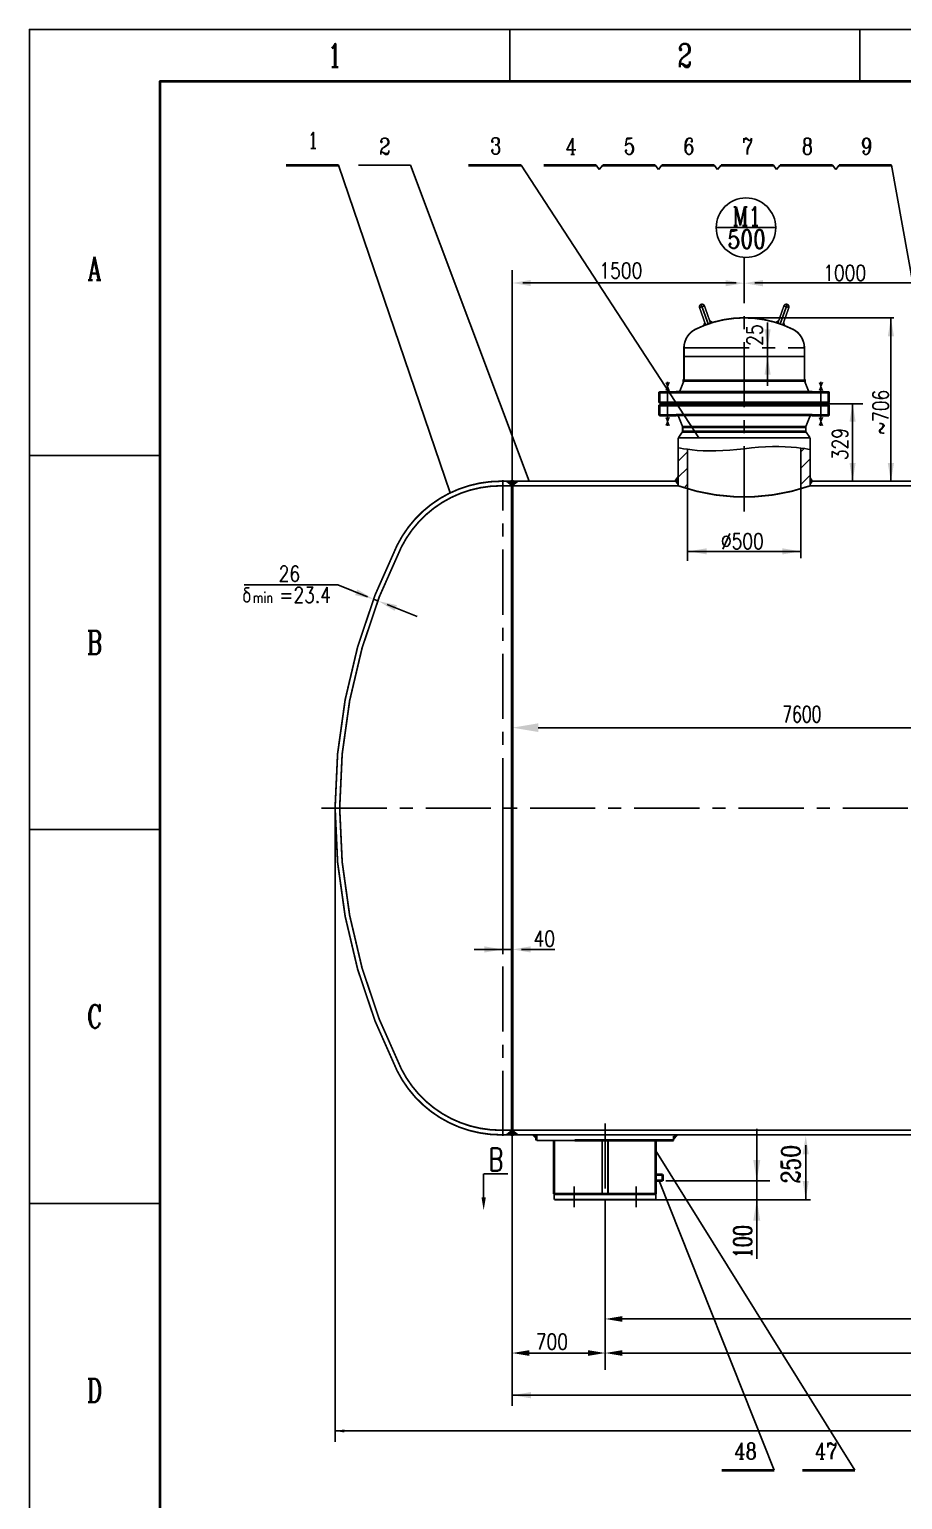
# Model space of a CAD drawing. Header units: millimetres. Extents: x 0 to 841, y 645 to 1239.
# Drawn here: x 0 to 167.5, y 956.9 to 1239 of the extents above; entities that cross this region are included whole.
import ezdxf
from ezdxf.enums import TextEntityAlignment as Align

# ---------------------------------------------------------------- set-up
doc = ezdxf.new("R2010")
doc.units = ezdxf.units.MM
doc.header["$LTSCALE"] = 10
doc.linetypes.add('CENTER', pattern=[2, 1.25, -0.25, 0.25, -0.25])
doc.linetypes.add('DASHDOT-M', pattern=[25, 20, -2, 1, -2])
for name, color, linetype in [('CEN', 1, 'CENTER'), ('DIM', 4, 'Continuous'), ('HAT', 3, 'Continuous'), ('THN', 2, 'Continuous'), ('TXT', 4, 'Continuous')]:
    doc.layers.add(name, color=color, linetype=linetype)
doc.layers.add('THK', color=7, linetype='Continuous', lineweight=40)
doc.styles.add('HZ', font='romans.shx', dxfattribs={"width": 3, "height": 6, "bigfont": 'hztxtc.shx'})
doc.styles.add('HZFS', font='complex.shx', dxfattribs={"width": 0.7, "bigfont": 'HZTXTC.SHX'})
doc.styles.get("Standard").update_dxf_attribs({"font": 'complex.shx', "width": 0.7, "bigfont": 'HZTXTC.SHX'})
doc.dimstyles.new('TYDIMSTYLE$0', dxfattribs={"dimtxt": 3.125, "dimasz": 5, "dimexe": 2.5, "dimexo": 0.625, "dimgap": 1, "dimtad": 1, "dimdec": 4, "dimdsep": 46, "dimtxsty": 'standard', "dimcen": 0, "dimclrd": 256, "dimclre": 256, "dimclrt": 256, "dimadec": 0, "dimazin": 0, "dimtfac": 0.707, "dimtdec": 4, "dimtmove": 0, "dimatfit": 3, "dimfxl": 0, "dimarcsym": 0})

# ---------------------------------------------------------------- blocks, each defined once
blk = doc.blocks.new('*X2')
at = {"color": 0, "linetype": 'Continuous'}
for p, q in [((-1093.84, 297.75), (-1092.23, 299.35)), ((-1072.45, 299.34), (-1071.86, 299.93)), ((-1072.45, 296.51), (-1070.84, 298.11)), ((-1093.84, 294.92), (-1092.23, 296.52)), ((-1072.45, 293.68), (-1070.84, 295.29)), ((-1092.84, 293.09), (-1092.23, 293.69))]:
    blk.add_line(p, q, dxfattribs=at)
blk = doc.blocks.new('*D14')
at = {"layer": 'DEFPOINTS', "color": 0}
for p in [(92.64, 1105.01), (92.64, 1086.92), (203.77, 1086.92)]:
    blk.add_point(p, dxfattribs=at)
at = {"layer": 'THN', "lineweight": -2}
for p, q in [((92.64, 1087.55), (92.64, 1107.51)), ((203.77, 1087.55), (203.77, 1107.51)), ((198.77, 1105.01), (97.64, 1105.01))]:
    blk.add_line(p, q, dxfattribs=at)
at = {"layer": 'THN'}
for points in [[(97.64, 1105.85), (97.64, 1104.18), (92.64, 1105.01)], [(198.77, 1105.85), (198.77, 1104.18), (203.77, 1105.01)]]:
    blk.add_solid(points, dxfattribs=at)
at = {"layer": 'THN', "insert": (148.2, 1107.58), "char_height": 3.125, "attachment_point": 5}
blk.add_mtext('7600', dxfattribs=at)

msp = doc.modelspace()

# ---------------------------------------------------------------- hatches: boundary and pattern name
at = {"layer": 'THN'}
h = msp.add_hatch(color=256, dxfattribs=at)
h.paths.add_polyline_path([(92.63662, 1151.41311), (92.63662, 1152.29311), (91.53662, 1152.29311)])
h.paths.add_polyline_path([(93.67921, 1152.29311), (92.63662, 1152.29311), (92.63662, 1151.96311), (92.63662, 1151.41311)])
h = msp.add_hatch(color=256, dxfattribs=at)
h.paths.add_polyline_path([(92.63662, 1027.77311), (92.63662, 1026.89311), (91.53662, 1026.89311)])
h.paths.add_polyline_path([(93.67921, 1026.89311), (92.63662, 1026.89311), (92.63662, 1027.22311), (92.63662, 1027.77311)])

# ---------------------------------------------------------------- linework, layer by layer
for p, q in [((108.72947, 1212.91512), (109.34281, 1212.08062)), ((109.34281, 1212.08062), (110.01023, 1212.91512)), ((120.06826, 1212.91512), (120.6816, 1212.08062)), ((120.6816, 1212.08062), (121.34902, 1212.91512)), ((131.40705, 1212.91512), (132.02039, 1212.08062)), ((132.02039, 1212.08062), (132.6878, 1212.91512)), ((142.74583, 1212.91512), (143.35918, 1212.08062)), ((143.35918, 1212.08062), (144.02659, 1212.91512)), ((154.08462, 1212.91512), (154.69797, 1212.08062)), ((154.69797, 1212.08062), (155.36538, 1212.91512)), ((125.50946, 1176.22667), (137.13682, 1176.22667)), ((124.48867, 1160.60787), (149.78497, 1160.60787)), ((109.90523, 1025.87697), (109.90523, 1016.08561)), ((111.00934, 1025.87697), (111.00934, 1016.08561))]:
    msp.add_line(p, q)
at = {"color": 4, "linetype": 'Continuous'}
for p, q in [((174.97226, 1159.74485), (165.42341, 1212.91512)), ((131.77198, 1200.95026), (143.18579, 1200.95026)), ((137.13682, 1183.65167), (165.84821, 1183.65167)), ((125.58682, 1176.22667), (125.58682, 1177.87667)), ((148.68682, 1176.22667), (148.68682, 1177.87667)), ((150.83594, 1167.15713), (159.88175, 1167.15713)), ((92.63662, 1152.29311), (90.43662, 1152.29311)), ((92.63662, 1151.41311), (90.43662, 1151.41311)), ((126.25517, 1150.84459), (126.25517, 1137.03713)), ((148.01847, 1150.84459), (148.01847, 1137.50978)), ((92.63662, 1027.77311), (90.43662, 1027.77311)), ((92.63662, 1026.89311), (90.43662, 1026.89311)), ((120.20954, 1023.81537), (158.37477, 962.56505)), ((120.84232, 1018.03579), (142.9124, 962.56505)), ((120.20954, 1014.45101), (149.8881, 1014.45101))]:
    msp.add_line(p, q, dxfattribs=at)
at = {"color": 1, "linetype": 'ByBlock'}
for p, q in [((139.14683, 1190.32878), (173.41827, 1190.32878)), ((126.31493, 1138.83551), (148.01847, 1138.83551)), ((41.17372, 1132.41146), (59.19118, 1132.41146)), ((64.8476, 1130.14565), (59.19118, 1132.41146)), ((66.01199, 1129.66935), (66.98682, 1129.28873)), ((68.64104, 1128.6261), (74.3825, 1126.32622)), ((58.64662, 1089.59311), (58.64662, 967.98868)), ((90.85462, 1089.59311), (90.85462, 1061.52498)), ((92.63662, 1089.59311), (92.63662, 1061.52498)), ((85.31401, 1062.46361), (92.63662, 1062.46361)), ((89.07262, 1062.46361), (87.29062, 1062.46361)), ((94.41862, 1062.46361), (100.81484, 1062.46361)), ((92.63662, 1026.68851), (92.63662, 974.89071)), ((148.94528, 1024.90651), (148.94528, 1014.45101)), ((92.63662, 976.93747), (523.06788, 976.93747)), ((58.64662, 970.0704), (557.05788, 970.0704))]:
    msp.add_line(p, q, dxfattribs=at)
at = {"color": 1, "linetype": 'DASHDOT-M'}
for p, q in [((128.57466, 1185.59743), (129.51803, 1185.92918)), ((128.88047, 1186.23499), (130.20509, 1182.46834)), ((145.39317, 1186.23499), (144.06855, 1182.46834)), ((145.69898, 1185.59743), (144.75561, 1185.92918)), ((104.52656, 1013.03278), (104.52656, 1016.99676)), ((116.38801, 1013.03278), (116.38801, 1016.99676))]:
    msp.add_line(p, q, dxfattribs=at)
at = {"color": 0, "linetype": 'ByBlock'}
for p, q in [((87.14918, 1019.42517), (87.14918, 1014.03735)), ((110.45728, 983.63817), (110.45728, 1014.45101)), ((110.45728, 981.80493), (110.45728, 991.4359)), ((248.15976, 991.56124), (112.10728, 991.56124)), ((110.45728, 986.40101), (110.45728, 987.77601)), ((110.45728, 986.40101), (110.45728, 987.77601)), ((94.28662, 985.02601), (108.80728, 985.02601)), ((112.10728, 985.02601), (281.86638, 985.02601))]:
    msp.add_line(p, q, dxfattribs=at)
at = {"color": 4, "linetype": 'Continuous'}
for points, const_width in [([(129.51803, 1185.92918, 1), (128.57466, 1185.59743, 1)], 0.3), ([(144.75561, 1185.92918, -1), (145.69898, 1185.59743, -1)], 0.3), ([(146.48097, 1181.44581, 0.236067976), (127.79267, 1181.44581, 0.236067976)], 0.33), ([(127.79267, 1181.44581, 0.284079045), (125.58682, 1177.87667, 0.284079045)], 0.33), ([(148.68682, 1177.87667, 0.284079045), (146.48097, 1181.44581, 0.284079045)], 0.33), ([(90.43662, 1152.29311, 0.284079045), (70.54609, 1140.00009, 0.284079045)], 0.33), ([(90.43662, 1151.41311, 0.284079045), (71.33319, 1139.60654, 0.284079045)], 0.33), ([(124.48867, 1151.41311, 0.169353578), (149.78497, 1151.41311, 0.169353578)], 0.33), ([(70.54609, 1140.00009, 0.236067976), (70.54609, 1039.18614, 0.236067976)], 0.33), ([(71.33319, 1139.60654, 0.236067976), (71.33319, 1039.57968, 0.236067976)], 0.33), ([(70.54609, 1039.18614, 0.284079045), (90.43662, 1026.89311, 0.284079045)], 0.33), ([(71.33319, 1039.57968, 0.284079045), (90.43662, 1027.77311, 0.284079045)], 0.33)]:
    msp.add_lwpolyline(points, format="xyb", dxfattribs=dict(at, const_width=const_width))
for points, const_width in [([(128.57466, 1185.59743), (129.73341, 1182.30246)], 0.3), ([(129.51803, 1185.92918), (130.67677, 1182.63422)], 0.3), ([(144.75561, 1185.92918), (143.59687, 1182.63422)], 0.3), ([(145.69898, 1185.59743), (144.54023, 1182.30246)], 0.3), ([(125.58682, 1171.58985), (125.58682, 1177.87667)], 0.33), ([(148.68682, 1171.58985), (148.68682, 1177.87667)], 0.33), ([(125.58682, 1171.58985), (148.68682, 1171.58985)], 0.33), ([(120.87607, 1169.36235), (153.39757, 1169.36235), (153.39757, 1167.40215), (120.87607, 1167.40215), (120.87607, 1169.36235)], 0.33), ([(120.87607, 1166.9121), (153.39757, 1166.9121), (153.39757, 1164.9519), (120.87607, 1164.9519), (120.87607, 1166.9121)], 0.33), ([(125.33107, 1162.7244), (148.94257, 1162.7244)], 0.33), ([(124.48867, 1160.60787), (149.78497, 1160.60787)], 0.33), ([(125.33107, 1161.8334), (148.94257, 1161.8334)], 0.33), ([(90.43662, 1152.29311), (101.33716, 1152.29311)], 0.33), ([(90.43662, 1151.41311), (103.18592, 1151.41311)], 0.33), ([(92.63662, 1152.29311), (92.63662, 1026.89311)], 0.33), ([(97.28902, 1152.29311), (124.48867, 1152.29311)], 0.33), ([(97.28902, 1151.41311), (124.48867, 1151.41311)], 0.33), ([(149.78497, 1152.29311), (173.37639, 1152.29311)], 0.33), ([(149.78497, 1151.41311), (184.06626, 1151.41311)], 0.33), ([(92.63662, 1027.77311), (90.43662, 1027.77311)], 0.33), ([(92.63662, 1026.89311), (90.43662, 1026.89311)], 0.33), ([(92.63662, 1027.77311), (191.31612, 1027.77311)], 0.33), ([(92.63662, 1026.89311), (191.31612, 1026.89311)], 0.33), ([(97.31503, 1026.68851), (97.31503, 1025.79311)], 0.33), ([(123.59953, 1026.68851), (123.59953, 1025.79311)], 0.33), ([(97.31503, 1025.79311), (123.59953, 1025.79311)], 0.33), ([(100.70502, 1025.87697), (100.70502, 1014.45101)], 0.33), ([(109.90728, 1025.87697), (109.90728, 1015.43938)], 0.33), ([(111.00728, 1025.79311), (111.00728, 1015.55101)], 0.33), ([(120.20954, 1025.87697), (120.20954, 1014.45101)], 0.33), ([(87.14918, 1019.42517), (91.85125, 1019.42517)], 0.33), ([(100.70502, 1015.55101), (120.20954, 1015.55101)], 0.33), ([(100.70502, 1014.45101), (120.20954, 1014.45101)], 0.33)]:
    msp.add_lwpolyline(points, dxfattribs=dict(at, const_width=const_width))
at = {"const_width": 0.33}
for points in [[(148.76418, 1176.22667), (125.58682, 1176.22667)], [(125.33107, 1161.8334), (124.48867, 1160.60787)], [(148.94257, 1161.8334), (149.78497, 1160.60787)]]:
    msp.add_lwpolyline(points, dxfattribs=at)
at = {"color": 4, "linetype": 'Continuous'}
msp.add_circle((137.47888, 1200.95026), 5.7069, dxfattribs=at)
for centre, start, end in [((129.57725, 1177.87667), 116.565051, 180.0000001), ((144.69639, 1177.87667), 0, 63.434949)]:
    msp.add_arc(centre, 3.99043, start, end, dxfattribs=at)
for points in [[(129.18183, 1182.07807), (129.70348, 1182.38757), (129.4929, 1182.98637)], [(130.43323, 1183.32675), (130.65858, 1182.68594), (131.27086, 1182.81134)], [(130.49955, 1183.13816), (130.66323, 1182.67274), (131.15706, 1182.77771)], [(143.84041, 1183.32675), (143.61505, 1182.68594), (143.00278, 1182.81134)], [(143.77409, 1183.13816), (143.61041, 1182.67274), (143.11658, 1182.77771)], [(145.09181, 1182.07807), (144.57016, 1182.38757), (144.78074, 1182.98637)], [(124.49788, 1151.36921), (123.71476, 1152.39894), (124.45667, 1153.49045)], [(149.71816, 1151.35722), (150.414, 1152.33073), (149.85733, 1153.16518)], [(97.3439, 1026.89311), (96.37642, 1026.89311), (97.41302, 1025.79311)], [(123.60429, 1026.89311), (123.59953, 1025.79311), (124.50267, 1026.89311)]]:
    msp.add_solid(points, dxfattribs=at)
at = {"color": 1, "linetype": 'ByBlock'}
for points in [[(129.96677, 1139.43681), (129.96677, 1138.24881), (126.40277, 1138.84281)], [(144.44765, 1139.42951), (144.44765, 1138.24151), (148.01165, 1138.83551)], [(62.92443, 1131.54603), (62.48268, 1130.44322), (66.01199, 1129.66935)], [(70.51613, 1128.51487), (70.07438, 1127.41206), (66.98682, 1129.28873)], [(87.29062, 1063.05761), (87.29062, 1061.86961), (90.85462, 1062.46361)], [(96.20062, 1063.05761), (96.20062, 1061.86961), (92.63662, 1062.46361)], [(148.35128, 1023.12451), (149.53928, 1023.12451), (148.94528, 1026.68851)], [(148.35128, 1018.06038), (149.53928, 1018.06038), (148.94528, 1014.49638)], [(96.21308, 977.53147), (96.21308, 976.34347), (92.64908, 976.93747)], [(60.42529, 970.3674), (60.42529, 969.7734), (58.64329, 970.0704)]]:
    msp.add_solid(points, dxfattribs=at)
at = {"color": 0, "linetype": 'ByBlock'}
for points in [[(86.7422, 1014.88672), (87.5672, 1014.88672), (87.1547, 1012.41172)], [(113.75728, 992.11124), (113.75728, 991.01124), (110.45728, 991.56124)], [(95.93662, 985.57601), (95.93662, 984.47601), (92.63662, 985.02601)], [(107.15728, 985.57601), (107.15728, 984.47601), (110.45728, 985.02601)], [(113.75728, 985.57601), (113.75728, 984.47601), (110.45728, 985.02601)]]:
    msp.add_solid(points, dxfattribs=at)
at = {"layer": 'CEN'}
for p, q in [((137.13682, 1146.49049), (137.13682, 1195.25362)), ((125.58682, 1177.87667), (148.68682, 1177.87667)), ((122.43532, 1162.94715), (122.43532, 1171.3671)), ((151.83832, 1162.94715), (151.83832, 1171.3671)), ((90.85462, 1026.68851), (90.85462, 1152.49771)), ((56.04868, 1089.59311), (346.55905, 1089.59311)), ((110.45728, 1029.08169), (110.45728, 1013.14639))]:
    msp.add_line(p, q, dxfattribs=at)
at = {"layer": 'DEFPOINTS', "color": 0, "linetype": 'ByBlock'}
for p in [(123.43769, 1167.22395), (92.63662, 1151.96311), (137.13682, 1151.07992), (137.13682, 1151.07992), (66.48627, 1129.44422), (66.97128, 1129.24994), (66.98682, 1129.28873), (59.13502, 1089.59311), (90.85462, 1089.59311), (92.63662, 1089.59311), (92.63662, 1062.46361), (92.63662, 1027.22311), (97.31503, 1026.68851), (100.70502, 1015.55101), (110.45728, 1015.55101), (110.45728, 1015.55101), (110.45728, 1015.55101), (110.45728, 1015.55101), (120.20954, 1015.55101), (148.94528, 1014.49638), (87.1547, 1012.41172), (110.45728, 991.56124), (110.45728, 985.02601), (110.45728, 985.02601), (110.45728, 985.02601), (110.45728, 982.27601), (93.71357, 976.93747), (93.71357, 976.93747)]:
    msp.add_point(p, dxfattribs=at)
at = {"layer": 'DIM'}
for p, q in [((92.63662, 1151.96311), (92.63662, 1192.77946)), ((94.64663, 1190.32878), (135.58283, 1190.32878)), ((141.62382, 1170.62298), (141.62382, 1182.77456)), ((165.28509, 1152.29311), (165.28509, 1183.65167)), ((157.93472, 1152.29311), (157.93472, 1167.15713))]:
    msp.add_line(p, q, dxfattribs=at)
for points in [[(96.20062, 1190.92278), (96.20062, 1189.73478), (92.63662, 1190.32878)], [(133.57282, 1190.88478), (133.57282, 1189.69678), (137.13682, 1190.29078)], [(140.71314, 1190.88684), (140.71314, 1189.69884), (137.14914, 1190.29284)], [(164.69044, 1180.09543), (165.87844, 1180.09543), (165.28444, 1183.65943)], [(141.02982, 1181.46331), (142.21782, 1181.46331), (141.62382, 1177.89931)], [(141.02982, 1172.73678), (142.21782, 1172.73678), (141.62382, 1176.30078)], [(157.34072, 1163.71994), (158.52872, 1163.71994), (157.93472, 1167.28394)], [(157.34072, 1155.81888), (158.52872, 1155.81888), (157.93472, 1152.25488)], [(164.68471, 1155.78065), (165.87271, 1155.78065), (165.27871, 1152.21665)]]:
    msp.add_solid(points, dxfattribs=at)
at = {"layer": 'HAT'}
for p, q in [((139.55391, 1018.03579), (139.55391, 1028.03579)), ((122.1001, 1018.03579), (142.05391, 1018.03579)), ((139.55391, 1014.45101), (139.55391, 1018.03579)), ((124.32819, 1014.45101), (142.05391, 1014.45101)), ((139.55391, 1014.45101), (139.55391, 1003.11291))]:
    msp.add_line(p, q, dxfattribs=at)
for points in [[(138.88724, 1022.03579), (140.22057, 1022.03579), (139.55391, 1018.03579)], [(138.88724, 1010.45101), (140.22057, 1010.45101), (139.55391, 1014.45101)]]:
    msp.add_solid(points, dxfattribs=at)
at = {"layer": 'THK'}
for p, q in [((49.25489, 1212.91512), (59.31292, 1212.91512)), ((84.25993, 1212.91512), (94.31796, 1212.91512)), ((98.67144, 1212.91512), (108.72947, 1212.91512)), ((110.01023, 1212.91512), (120.06826, 1212.91512)), ((121.34902, 1212.91512), (131.40705, 1212.91512)), ((132.6878, 1212.91512), (142.74583, 1212.91512)), ((144.02659, 1212.91512), (154.08462, 1212.91512)), ((155.36538, 1212.91512), (165.42341, 1212.91512)), ((125.33107, 1171.58985), (148.94257, 1171.58985)), ((120.87607, 1167.40215), (120.87607, 1169.36235)), ((120.87607, 1169.36235), (153.39757, 1169.36235)), ((150.19551, 1169.36235), (124.07813, 1169.36235)), ((153.39757, 1167.40215), (153.39757, 1169.36235)), ((120.87607, 1167.40215), (153.39757, 1167.40215)), ((120.87607, 1164.9519), (120.87607, 1166.9121)), ((120.87607, 1166.9121), (153.39757, 1166.9121)), ((153.39757, 1164.9519), (153.39757, 1166.9121)), ((120.87607, 1164.9519), (124.07813, 1164.9519)), ((150.19551, 1164.9519), (124.07813, 1164.9519)), ((125.33107, 1162.7244), (148.94257, 1162.7244)), ((150.19551, 1164.9519), (153.39757, 1164.9519)), ((125.33107, 1161.8334), (148.94257, 1161.8334)), ((92.63662, 1152.49771), (92.63662, 1026.68851)), ((92.63662, 1026.68851), (92.63662, 1152.49771)), ((97.31503, 1025.87697), (97.31503, 1026.68851)), ((100.70502, 1015.55101), (100.70502, 1025.87697)), ((104.66578, 1025.87697), (123.59953, 1025.87697)), ((120.20954, 1015.55101), (120.20954, 1025.87697)), ((120.20954, 1019.27753), (121.4751, 1019.27753)), ((121.4751, 1019.27753), (121.4751, 1018.03579)), ((100.70502, 1015.55101), (120.20954, 1015.55101)), ((121.4751, 1018.03579), (120.20954, 1018.03579)), ((132.85437, 962.56505), (142.9124, 962.56505)), ((148.31674, 962.56505), (158.37477, 962.56505))]:
    msp.add_line(p, q, dxfattribs=at)
msp.add_lwpolyline([(25, 654.98478), (831, 654.98478), (831, 1228.98478), (25, 1228.98478)], close=True, dxfattribs=at)
at = {"layer": 'THK', "const_width": 0.33}
for points in [[(49.25489, 1212.91512), (59.31292, 1212.91512)], [(63.08558, 1212.91512), (73.14361, 1212.91512)], [(84.25993, 1212.91512), (94.31796, 1212.91512)], [(98.67144, 1212.91512), (108.72947, 1212.91512)], [(110.01023, 1212.91512), (120.06826, 1212.91512)], [(121.34902, 1212.91512), (131.40705, 1212.91512)], [(132.6878, 1212.91512), (142.74583, 1212.91512)], [(144.02659, 1212.91512), (154.08462, 1212.91512)], [(155.36538, 1212.91512), (165.42341, 1212.91512)], [(125.58682, 1171.58985), (124.83024, 1169.69841)], [(148.68682, 1171.58985), (149.4434, 1169.69841)], [(123.43769, 1166.9121), (123.43769, 1167.40215)], [(150.83594, 1166.9121), (150.83594, 1167.40215)], [(125.33107, 1162.7244), (124.57449, 1164.61585)], [(125.33107, 1161.8334), (125.33107, 1162.7244)], [(148.94257, 1162.7244), (149.69915, 1164.61585)], [(148.94257, 1161.8334), (148.94257, 1162.7244)], [(124.48867, 1160.60787), (124.48867, 1151.41311)], [(149.78497, 1160.60787), (149.78497, 1151.41311)], [(126.25517, 1158.52779), (126.25517, 1150.84459)], [(148.01847, 1158.65761), (148.01847, 1150.84459)], [(132.85437, 962.56505), (142.9124, 962.56505)], [(148.31674, 962.56505), (158.37477, 962.56505)]]:
    msp.add_lwpolyline(points, dxfattribs=at)
for points in [[(124.83024, 1169.69841, -0.306678442), (124.33388, 1169.36235, -0.306678442)], [(149.93976, 1169.36235, -0.306678442), (149.4434, 1169.69841, -0.306678442)], [(124.57449, 1164.61585, 0.306678442), (124.07813, 1164.9519, 0.306678442)], [(150.19551, 1164.9519, 0.306678442), (149.69915, 1164.61585, 0.306678442)]]:
    msp.add_lwpolyline(points, format="xyb", dxfattribs=at)
at = {"layer": 'THN'}
for p, q in [((92.16667, 1238.98478), (92.16667, 1228.98478)), ((159.33333, 1238.98478), (159.33333, 1228.98478)), ((80.69992, 1150.04828), (59.31292, 1212.91512)), ((95.88689, 1152.29311), (73.14361, 1212.91512)), ((128.45131, 1160.60787), (94.31796, 1212.91512)), ((0, 1157.23478), (25, 1157.23478)), ((91.53662, 1152.29311), (92.63662, 1151.41311)), ((92.63662, 1151.41311), (93.67921, 1152.29311)), ((0, 1085.48478), (25, 1085.48478)), ((91.53662, 1026.89311), (92.63662, 1027.77311)), ((92.63662, 1027.77311), (93.67921, 1026.89311)), ((0, 1013.73478), (25, 1013.73478))]:
    msp.add_line(p, q, dxfattribs=at)
msp.add_lwpolyline([(0, 644.98478), (841, 644.98478), (841, 1238.98478), (0, 1238.98478)], close=True, dxfattribs=at)
msp.add_lwpolyline([(124.48867, 1158.67975), (124.90027, 1158.61116), (125.49065, 1158.52005), (126.24084, 1158.41745), (127.13191, 1158.31443), (128.14489, 1158.22203), (129.26084, 1158.1513), (130.46081, 1158.11329), (131.72585, 1158.11905), (133.03824, 1158.1755), (134.38522, 1158.27306), (135.75525, 1158.39803), (137.13682, 1158.5367), (138.51838, 1158.67538), (139.88842, 1158.80035), (141.2354, 1158.89791), (142.54779, 1158.95436), (143.81283, 1158.96012), (145.0128, 1158.92211), (146.12875, 1158.85137), (147.14173, 1158.75897), (148.0328, 1158.65595), (148.78299, 1158.55336), (149.37336, 1158.46224), (149.78497, 1158.39365)], dxfattribs=at)

# ---------------------------------------------------------------- block references
at = {"color": 4, "linetype": 'Continuous', "xscale": 1.100000000000364, "yscale": 1.099999999998545, "zscale": 1.1}
msp.add_blockref('*X2', (1327.71361, 828.64976), dxfattribs=at)

# ---------------------------------------------------------------- texts
at = {"color": 7, "linetype": 'Continuous', "style": 'HZ', "text_generation_flag": 2, "width": 0.7}
for p in [(122.45046, 1170.4902), (151.83478, 1170.4902), (122.45046, 1163.76358), (151.83478, 1163.76358)]:
    msp.add_text('X', height=1.54, dxfattribs=at).set_placement(p, align=Align.MIDDLE)
at = {"color": 3, "linetype": 'ByBlock', "style": 'HZFS', "width": 0.8}
for s, height, p in [('26', 3, (47.82809, 1133.04275)), ('δ   =23.4', 3, (40.79824, 1128.98172)), ('min', 2, (42.83281, 1128.96375))]:
    msp.add_text(s, height=height, dxfattribs=at).set_placement(p)
at = {"color": 7, "linetype": 'Continuous', "style": 'HZ', "width": 0.7}
msp.add_text('B', height=4.4, dxfattribs=at).set_placement((88.11431, 1019.96394))
at = {"layer": 'DIM', "style": 'HZFS', "width": 0.8}
for s, p in [('1500', (109.35668, 1191.21978)), ('1000', (152.30694, 1190.77428)), ('%%c500', (132.67093, 1139.28101)), ('40', (96.72129, 1063.02124)), ('700', (97.14695, 985.71351))]:
    msp.add_text(s, height=3, dxfattribs=at).set_placement(p)
for s, height, p in [('25', 3, (140.64105, 1178.27715)), ('~706', 3, (164.82342, 1161.19881)), ('329', 3, (157.01138, 1156.32993)), ('250', 3.564, (147.85014, 1017.59502))]:
    msp.add_text(s, height=height, rotation=90, dxfattribs=at).set_placement(p)
at = {"layer": 'DIM', "insert": (136.84982, 1006.38299), "char_height": 3.564, "attachment_point": 5, "rotation": 90, "style": 'HZFS'}
msp.add_mtext('100', dxfattribs=at)
at = {"layer": 'TXT'}
for s, height, width, p in [('1', 4.46429, 0.7, (58.58333, 1233.98478)), ('2', 4.46429, 0.7, (125.75, 1233.98478)), ('1', 3.1185, 0.8, (54.42092, 1217.69299)), ('2', 3.1185, 0.8, (68.18808, 1216.55777)), ('3', 3.1185, 0.8, (89.46783, 1216.6348)), ('M1', 3.564, 0.8, (137.62382, 1203.14373)), ('500', 3.564, 0.8, (137.62382, 1198.72318)), ('A', 4.46429, 0.7, (12.5, 1193.10978)), ('B', 4.46429, 0.7, (12.5, 1121.35978)), ('C', 4.46429, 0.7, (12.5, 1049.60978)), ('D', 4.46429, 0.7, (12.5, 977.85978))]:
    msp.add_text(s, height=height, dxfattribs=dict(at, width=width)).set_placement(p, align=Align.MIDDLE_CENTER)
at = {"layer": 'TXT', "width": 0.8}
for s, p in [('4', (103.95316, 1216.55777)), ('5', (115.12766, 1216.55777)), ('6', (126.53339, 1216.55777)), ('7', (137.78496, 1216.55777)), ('8', (149.26778, 1216.55777)), ('9', (160.60657, 1216.55777)), ('48', (137.41107, 966.2077)), ('47', (152.87344, 966.2077))]:
    msp.add_text(s, height=3.1185, dxfattribs=at).set_placement(p, align=Align.MIDDLE)

# ---------------------------------------------------------------- dimensions: what is measured, and where the dimension line sits
at = {"layer": 'THN'}
dim = msp.add_linear_dim(base=(92.63662, 1105.01307), p1=(203.77025, 1086.92011), p2=(92.63662, 1086.92011), text='7600', dimstyle='TYDIMSTYLE$0', dxfattribs=at)
dim.commit()
dim.dimension.update_dxf_attribs({"geometry": '*D14', "text_midpoint": (148.20343, 1105.01307), "dimtype": 160})

doc.saveas('drawing.dxf')
